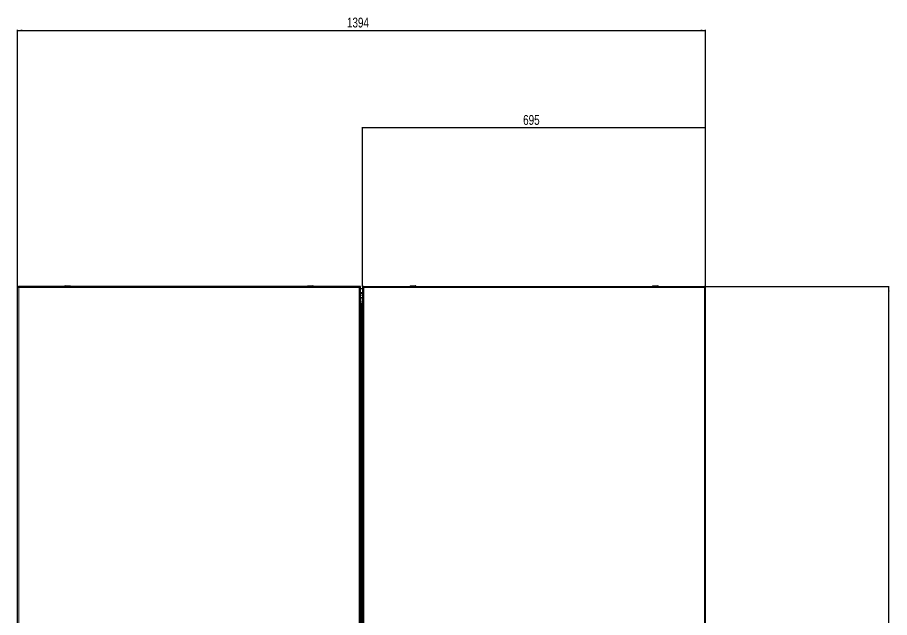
# Model space of a CAD drawing. Header units: millimetres. Extents: x -1434 to 3240, y -1538 to 1219.
# Drawn here: x 1473 to 3240, y -114 to 1101 of the extents above; entities that cross this region are included whole.
import ezdxf

# ---------------------------------------------------------------- set-up
doc = ezdxf.new("R2010")
doc.units = ezdxf.units.MM
doc.layers.add('FORMAT', color=7, linetype='Continuous')
doc.styles.add('SLDTEXTSTYLE0', font='TXT', dxfattribs={"width": 0.75})
doc.dimstyles.new('SLDDIMSTYLE0', dxfattribs={"dimtxt": 20, "dimasz": 10, "dimexe": 0, "dimexo": 0.0625, "dimgap": 5, "dimtad": 2, "dimdec": 1, "dimrnd": 1e-09, "dimzin": 12, "dimdsep": 46, "dimtxsty": 'SLDTEXTSTYLE0', "dimsah": 1, "dimcen": 0.09, "dimadec": 0, "dimazin": 3, "dimtfac": 1, "dimtofl": 0, "dimtmove": 0, "dimatfit": 3, "dimfxl": 0, "dimfrac": 2, "dimtolj": 1, "dimtzin": 12, "dimarcsym": 0})

# ---------------------------------------------------------------- blocks, each defined once
blk = doc.blocks.new('_D')
at = {"layer": 'FORMAT'}
for p, q in [((2865, 556.3), (3239.3, 556.3)), ((3238.3, -998.7), (3238.3, 556.3)), ((2865, -998.7), (3239.3, -998.7))]:
    blk.add_line(p, q, dxfattribs=at)
for points in [[(3238.3, 556.3), (3236.8, 546.3), (3239.9, 546.3)], [(3238.3, -998.7), (3239.9, -988.7), (3236.8, -988.7)]]:
    blk.add_solid(points, dxfattribs=at)
at = {"layer": 'FORMAT', "insert": (3212.5, -250.8), "char_height": 20, "attachment_point": 1, "rotation": 90, "style": 'SLDTEXTSTYLE0'}
blk.add_mtext('1555', dxfattribs=at)
blk = doc.blocks.new('_D_1')
at = {"layer": 'FORMAT'}
for p, q in [((1473.3, 556.3), (1473.3, 1075.7)), ((1473.3, 1074.7), (2867.3, 1074.7)), ((2867.3, 556.3), (2867.3, 1075.7))]:
    blk.add_line(p, q, dxfattribs=at)
for points in [[(1473.3, 1074.7), (1483.3, 1073.2), (1483.3, 1076.3)], [(2867.3, 1074.7), (2857.3, 1076.3), (2857.3, 1073.2)]]:
    blk.add_solid(points, dxfattribs=at)
at = {"layer": 'FORMAT', "insert": (2140.7, 1100.5), "char_height": 20, "attachment_point": 1, "style": 'SLDTEXTSTYLE0'}
blk.add_mtext('1394', dxfattribs=at)
blk = doc.blocks.new('_D_2')
at = {"layer": 'FORMAT'}
for p, q in [((2172.3, 556.3), (2172.3, 878.6)), ((2867.3, 877.6), (2172.3, 877.6)), ((2867.3, 556.3), (2867.3, 878.6))]:
    blk.add_line(p, q, dxfattribs=at)
for points in [[(2172.3, 877.6), (2182.3, 876), (2182.3, 879.1)], [(2867.3, 877.6), (2857.3, 879.1), (2857.3, 876)]]:
    blk.add_solid(points, dxfattribs=at)
at = {"layer": 'FORMAT', "insert": (2497.6, 903.3), "char_height": 20, "attachment_point": 1, "style": 'SLDTEXTSTYLE0'}
blk.add_mtext('695', dxfattribs=at)

msp = doc.modelspace()

# ---------------------------------------------------------------- linework, layer by layer
at = {"color": 7, "linetype": 'Continuous', "lineweight": 25}
for p, q in [((1473.28, 556.28), (1475.28, 556.28)), ((1473.28, -998.72), (1473.28, 556.28)), ((2165.98, 556.28), (1475.58, 556.28)), ((1475.58, 554.28), (1475.58, 556.28)), ((1569.53, 557.03), (1569.53, 556.28)), ((1569.78, 557.28), (1580.78, 557.28)), ((1581.03, 556.28), (1581.03, 557.03)), ((2060.53, 557.03), (2060.53, 556.28)), ((2060.78, 557.28), (2063.27, 557.28)), ((2063.27, 557.28), (2071.78, 557.28)), ((2072.03, 556.28), (2072.03, 557.03)), ((2165.98, 556.28), (2165.98, 554.28)), ((2168.28, 556.28), (2166.28, 556.28)), ((2168.28, -998.72), (2168.28, 556.28)), ((2172.28, 551.28), (2168.28, 551.28)), ((2172.28, 556.28), (2172.28, -998.72)), ((2172.28, 556.28), (2174.28, 556.28)), ((2174.58, 556.28), (2864.98, 556.28)), ((2174.58, 556.28), (2174.58, 554.57)), ((2268.53, 557.03), (2268.53, 556.28)), ((2268.78, 557.28), (2279.78, 557.28)), ((2280.03, 556.28), (2280.03, 557.03)), ((2759.53, 557.03), (2759.53, 556.28)), ((2759.78, 557.28), (2762.27, 557.28)), ((2762.27, 557.28), (2770.78, 557.28)), ((2771.03, 556.28), (2771.03, 557.03)), ((2864.98, 554.58), (2864.98, 556.28)), ((2867.28, 556.28), (2865.28, 556.28)), ((2867.28, -998.72), (2867.28, 556.28)), ((2168.82, 522.48), (2168.28, 522.48)), ((2168.41, 518.48), (2168.28, 518.48))]:
    msp.add_line(p, q, dxfattribs=at)
at = {"color": 8, "linetype": 'Continuous', "lineweight": 18}
for p, q in [((1475.88, 553.68), (1475.88, -996.12)), ((2165.68, 553.68), (1475.88, 553.68)), ((1581.03, 557.03), (1569.53, 557.03)), ((2063.13, 557.03), (2060.53, 557.03)), ((2072.03, 557.03), (2063.13, 557.03)), ((2165.68, -996.12), (2165.68, 553.68)), ((2864.68, 553.68), (2174.88, 553.68)), ((2174.88, 553.68), (2174.88, -143.88)), ((2280.03, 557.03), (2268.53, 557.03)), ((2762.13, 557.03), (2759.53, 557.03)), ((2771.03, 557.03), (2762.13, 557.03)), ((2864.68, -996.12), (2864.68, 553.68)), ((2172.28, 543.56), (2168.28, 543.56)), ((2172.28, 542.11), (2168.28, 542.11)), ((2172.28, 538.34), (2168.28, 538.34)), ((2172.28, 534.02), (2168.28, 534.02)), ((2172.28, 530.79), (2168.28, 530.79)), ((2172.28, 526.47), (2168.28, 526.47)), ((2169.29, -965.85), (2169.29, 523.41)), ((2169.76, 523.43), (2169.76, -965.87)), ((2170.33, -965.53), (2170.33, 523.1)), ((2171.68, 523.1), (2171.68, -965.53))]:
    msp.add_line(p, q, dxfattribs=at)
at = {"color": 7, "linetype": 'Continuous', "lineweight": 25}
for centre, start, end in [((1569.78, 557.03), 90, 180), ((1580.78, 557.03), 0, 90), ((2060.78, 557.03), 90, 180), ((2071.78, 557.03), 0, 90), ((2268.78, 557.03), 90, 180), ((2279.78, 557.03), 0, 90), ((2759.78, 557.03), 90, 180), ((2770.78, 557.03), 0, 90)]:
    msp.add_arc(centre, 0.25, start, end, dxfattribs=at)
for points in [[(1473.28, 556.28), (1473.32, 556.07), (1473.4, 555.63), (1474, 554.98), (1474.86, 554.33), (1475.54, 553.9), (1475.88, 553.68)], [(1475.28, 556.28), (1475.32, 555.85), (1475.39, 554.98), (1475.72, 554.12), (1475.88, 553.68)], [(1475.88, 553.68), (1475.85, 554.02), (1475.8, 554.7), (1475.73, 555.56), (1475.65, 556.17), (1475.6, 556.24), (1475.58, 556.28)], [(1475.88, 553.68), (1475.85, 553.76), (1475.8, 553.92), (1475.73, 554.12), (1475.65, 554.26), (1475.6, 554.27), (1475.58, 554.28)], [(2165.68, 553.68), (2166.02, 553.9), (2166.7, 554.33), (2167.56, 554.98), (2168.16, 555.63), (2168.24, 556.07), (2168.28, 556.28)], [(2165.98, 556.28), (2165.95, 556.24), (2165.9, 556.17), (2165.83, 555.56), (2165.75, 554.7), (2165.7, 554.02), (2165.68, 553.68)], [(2165.68, 553.68), (2165.84, 554.12), (2166.17, 554.98), (2166.24, 555.85), (2166.28, 556.28)], [(2165.98, 554.28), (2165.95, 554.27), (2165.9, 554.26), (2165.83, 554.12), (2165.75, 553.92), (2165.7, 553.76), (2165.68, 553.68)], [(2174.88, 553.68), (2174.85, 554.02), (2174.8, 554.7), (2174.73, 555.56), (2174.65, 556.17), (2174.6, 556.24), (2174.58, 556.28)], [(2864.98, 556.28), (2864.95, 556.24), (2864.9, 556.17), (2864.83, 555.56), (2864.75, 554.7), (2864.7, 554.02), (2864.68, 553.68)]]:
    msp.add_open_spline(points, degree=3, dxfattribs=at)
for points, knots in [([(2172.28, 556.28), (2172.31, 556.1), (2172.37, 555.69), (2172.9, 555.07), (2173.78, 554.38), (2174.5, 553.92), (2174.88, 553.68)], [0, 0, 0, 0, 0.21350619, 0.46832209, 0.72324094, 1, 1, 1, 1]), ([(2174.28, 556.28), (2174.31, 555.9), (2174.35, 555.28), (2174.61, 554.42), (2174.79, 553.93), (2174.88, 553.68)], [0, 0, 0, 0, 0.4375, 0.7156903, 1, 1, 1, 1]), ([(2864.68, 553.68), (2864.82, 554.06), (2865.04, 554.68), (2865.24, 555.55), (2865.27, 556.04), (2865.28, 556.28)], [0, 0, 0, 0, 0.4375, 0.7156903, 1, 1, 1, 1]), ([(2864.68, 553.68), (2864.97, 553.87), (2865.6, 554.27), (2866.46, 554.89), (2867.14, 555.58), (2867.23, 556.04), (2867.28, 556.28)], [0, 0, 0, 0, 0.2113527, 0.4661677, 0.7210903, 1, 1, 1, 1])]:
    msp.add_open_spline(points, degree=3, knots=knots, dxfattribs=at)

# ---------------------------------------------------------------- dimensions: what is measured, and where the dimension line sits
at = {"layer": 'FORMAT'}
for base, p1, p2, picture, middle in [((2867.28, 1074.73), (1473.28, 556.28), (2867.28, 556.28), '_D_1', (2170.28, 1074.73)), ((2172.28, 877.56), (2867.28, 556.28), (2172.28, 556.28), '_D_2', (2519.78, 877.56))]:
    dim = msp.add_linear_dim(base=base, p1=p1, p2=p2, dimstyle='SLDDIMSTYLE0', dxfattribs=at)
    dim.commit()
    dim.dimension.update_dxf_attribs({"geometry": picture, "text_midpoint": middle, "dimtype": 160})
dim = msp.add_linear_dim(base=(3238.32, 556.28), p1=(2864.98, -998.72), p2=(2864.98, 556.28), angle=90, dimstyle='SLDDIMSTYLE0', dxfattribs=at)
dim.commit()
dim.dimension.update_dxf_attribs({"geometry": '_D', "text_midpoint": (3238.32, -221.22), "dimtype": 160})

doc.saveas('drawing.dxf')
